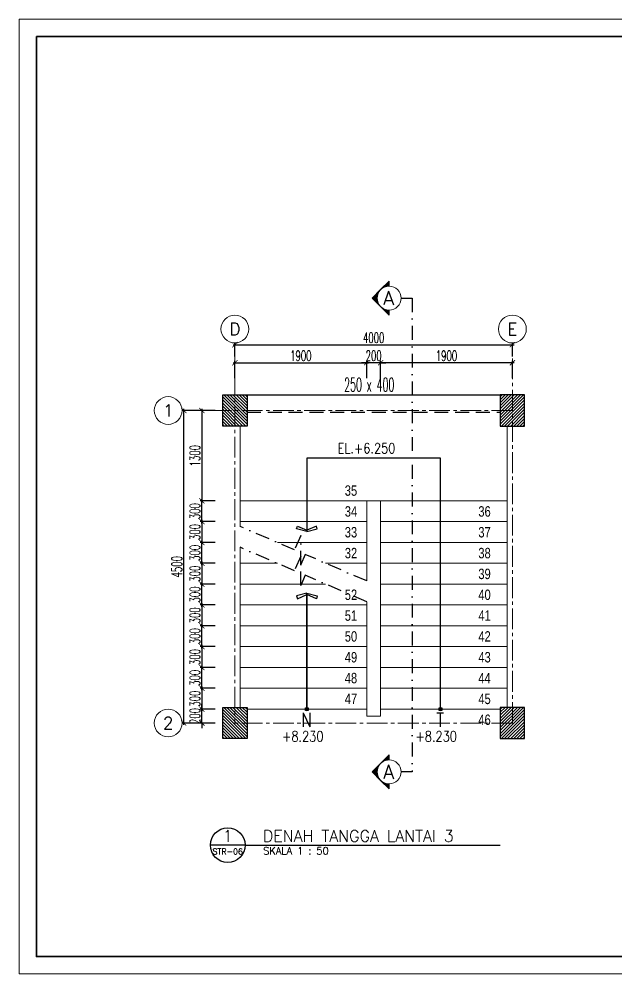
# Model space of a CAD drawing. Header units: inches. Extents: x 266054 to 836293, y -258454 to -102650.
# Drawn here: x 487935 to 505166, y -258430 to -230930 of the extents above; entities that cross this region are included whole.
import ezdxf
from ezdxf.enums import TextEntityAlignment as Align

# ---------------------------------------------------------------- set-up
doc = ezdxf.new("R2010")
doc.units = ezdxf.units.IN
doc.header["$LTSCALE"] = 800
doc.header["$MEASUREMENT"] = 0
for name, pattern in [('ACAD_ISO10W100', [18, 12, -3, 0, -3]), ('CENTER2', [1.125, 0.75, -0.125, 0.125, -0.125]), ('DASHDOT', [1, 0.5, -0.25, 0, -0.25]), ('HIDDEN', [0.375, 0.25, -0.125])]:
    doc.linetypes.add(name, pattern=pattern)
for name, color, linetype, lineweight in [('A-----SYP', 6, 'Continuous', 9), ('arsir', 8, 'Continuous', 0), ('AS', 8, 'CENTER2', 5), ('GRS KOP', 1, 'Continuous', 35), ('hacht', 8, 'Continuous', 5), ('kop', 7, 'Continuous', 20), ('lan', 7, 'Continuous', 15), ('NOT', 7, 'Continuous', 15), ('pemotong', 2, 'ACAD_ISO10W100', 30), ('teks', 4, 'Continuous', 9)]:
    doc.layers.add(name, color=color, linetype=linetype, lineweight=lineweight)
for name, color, linetype in [('Balok', 4, 'HIDDEN'), ('KOL', 5, 'Continuous'), ('LOGO', 7, 'Continuous'), ('NOTASI', 230, 'Continuous'), ('tangga', 55, 'Continuous'), ('TEXT', 4, 'Continuous')]:
    doc.layers.add(name, color=color, linetype=linetype)
doc.styles.add('BARU', font='arial.ttf')
doc.styles.add('century', font='GOTHIC.TTF')
doc.styles.add('DICK STYLE 100', font='romans.shx', dxfattribs={"width": 0.6, "height": 300})
doc.styles.add('ROMANS', font='romans.shx', dxfattribs={"width": 0.8, "height": 0.25})
doc.styles.add('S', font='SIMPLEX', dxfattribs={"width": 1.1})
doc.styles.get("Standard").update_dxf_attribs({"font": 'romans.shx'})
doc.styles.add('tahoma', font='romans.shx')
doc.dimstyles.new('50', dxfattribs={"dimtxt": 200, "dimasz": 150, "dimexe": 50, "dimexo": 50, "dimgap": 50, "dimtad": 1, "dimdec": 0, "dimlfac": 0.5, "dimrnd": 1, "dimtxsty": 'DICK STYLE 100', "dimblk": 'ARCHTICK', "dimcen": 100, "dimdle": 50, "dimclrd": 18, "dimclre": 18, "dimclrt": 7, "dimadec": 0, "dimazin": 2, "dimtfac": 1, "dimtdec": 0, "dimtix": 1, "dimtmove": 0, "dimatfit": 3, "dimfxl": 0, "dimarcsym": 0})

# ---------------------------------------------------------------- blocks, each defined once
blk = doc.blocks.new('_ArchTick')
at = {"layer": 'LOGO', "color": 0, "const_width": 0.15}
blk.add_lwpolyline([(-0.5, -0.5), (0.5, 0.5)], dxfattribs=at)
blk = doc.blocks.new('*D567')
at = {"layer": 'arsir', "color": 18, "lineweight": -2}
for p, q in [((493504.6264396947, -242203.5699723319), (492632.1564677014, -242203.5699723319)), ((492682.1564677013, -251253.5699723319), (492682.1564677013, -242153.5699723319)), ((493504.6264396947, -251203.5699723319), (492632.1564677014, -251203.5699723319))]:
    blk.add_line(p, q, dxfattribs=at)
at = {"layer": 'Defpoints', "color": 0}
for p in [(492682.1564677013, -242203.5699723319), (493554.6264396947, -242203.5699723319), (493554.6264396947, -251203.5699723319)]:
    blk.add_point(p, dxfattribs=at)
at = {"layer": 'arsir', "color": 18, "lineweight": -2, "xscale": 150, "yscale": 150, "zscale": 150}
for p, rotation in [((492682.1564677013, -242203.5699723319), 90), ((492682.1564677013, -251203.5699723319), 270)]:
    blk.add_blockref('_ArchTick', p, dxfattribs=dict(at, rotation=rotation))
at = {"layer": 'arsir', "color": 7, "insert": (492482.1564677014, -246703.5699723319), "char_height": 300, "attachment_point": 5, "rotation": 90, "style": 'DICK STYLE 100'}
blk.add_mtext('4500', dxfattribs=at)
blk = doc.blocks.new('NAV')
blk.add_circle((0, -0.4000000000000005), 0.4)
at = {"style": 'S', "width": 0.75, "flags": 4}
blk.add_attdef('AV', text='', height=0.3, dxfattribs=at).set_placement((0, -0.4000000000000005), align=Align.MIDDLE)
blk = doc.blocks.new('*D568')
at = {"layer": 'arsir', "color": 18, "lineweight": -2}
for p, q in [((493588.4506199547, -250203.5699723319), (493153.4786433322, -250203.5699723319)), ((493203.4786433323, -250153.5699723319), (493203.4786433323, -250853.5699723317)), ((493588.4506199549, -250803.5699723317), (493153.4786433322, -250803.5699723317))]:
    blk.add_line(p, q, dxfattribs=at)
at = {"layer": 'Defpoints', "color": 0}
for p in [(493638.4506199548, -250203.5699723319), (493203.4786433323, -250803.5699723317), (493638.450619955, -250803.5699723317)]:
    blk.add_point(p, dxfattribs=at)
at = {"layer": 'arsir', "color": 18, "lineweight": -2, "xscale": 150, "yscale": 150, "zscale": 150}
for p, rotation in [((493203.4786433323, -250203.5699723319), 90), ((493203.4786433323, -250803.5699723317), 270)]:
    blk.add_blockref('_ArchTick', p, dxfattribs=dict(at, rotation=rotation))
at = {"layer": 'arsir', "color": 7, "insert": (493003.4786433323, -250503.5699723317), "char_height": 300, "attachment_point": 5, "rotation": 90, "style": 'DICK STYLE 100'}
blk.add_mtext('300', dxfattribs=at)
blk = doc.blocks.new('*D569')
at = {"layer": 'arsir', "color": 18, "lineweight": -2}
for p, q in [((493203.4786433323, -250803.5699723317), (493203.4786433323, -250653.5699723317)), ((493588.4506199549, -250803.5699723317), (493153.4786433322, -250803.5699723317)), ((493203.4786433323, -251203.5699723318), (493203.4786433323, -250803.5699723317)), ((493588.4506199549, -251203.5699723318), (493153.4786433322, -251203.5699723318)), ((493203.4786433323, -251203.5699723318), (493203.4786433323, -251353.5699723318))]:
    blk.add_line(p, q, dxfattribs=at)
at = {"layer": 'Defpoints', "color": 0}
for p in [(493203.4786433323, -250803.5699723317), (493638.450619955, -250803.5699723317), (493638.450619955, -251203.5699723318)]:
    blk.add_point(p, dxfattribs=at)
at = {"layer": 'arsir', "color": 18, "lineweight": -2, "xscale": 150, "yscale": 150, "zscale": 150}
for p, rotation in [((493203.4786433323, -250803.5699723317), 270), ((493203.4786433323, -251203.5699723318), 90)]:
    blk.add_blockref('_ArchTick', p, dxfattribs=dict(at, rotation=rotation))
at = {"layer": 'arsir', "color": 7, "insert": (493003.4786433323, -251003.5699723316), "char_height": 300, "attachment_point": 5, "rotation": 90, "style": 'DICK STYLE 100'}
blk.add_mtext('200', dxfattribs=at)
blk = doc.blocks.new('*D570')
at = {"layer": 'arsir', "color": 18, "lineweight": -2}
for p, q in [((493588.4506199549, -249603.5699723321), (493153.4786433322, -249603.5699723321)), ((493203.4786433323, -250253.5699723319), (493203.4786433323, -249553.5699723321)), ((493588.4506199547, -250203.5699723319), (493153.4786433322, -250203.5699723319))]:
    blk.add_line(p, q, dxfattribs=at)
at = {"layer": 'Defpoints', "color": 0}
for p in [(493203.4786433323, -249603.5699723321), (493638.450619955, -249603.5699723321), (493638.4506199548, -250203.5699723319)]:
    blk.add_point(p, dxfattribs=at)
at = {"layer": 'arsir', "color": 18, "lineweight": -2, "xscale": 150, "yscale": 150, "zscale": 150}
for p, rotation in [((493203.4786433323, -249603.5699723321), 90), ((493203.4786433323, -250203.5699723319), 270)]:
    blk.add_blockref('_ArchTick', p, dxfattribs=dict(at, rotation=rotation))
at = {"layer": 'arsir', "color": 7, "insert": (493003.4786433323, -249903.5699723319), "char_height": 300, "attachment_point": 5, "rotation": 90, "style": 'DICK STYLE 100'}
blk.add_mtext('300', dxfattribs=at)
blk = doc.blocks.new('*D571')
at = {"layer": 'arsir', "color": 18, "lineweight": -2}
for p, q in [((493588.4506199549, -248403.5699723326), (493153.4786433322, -248403.5699723326)), ((493203.4786433323, -249053.5699723324), (493203.4786433323, -248353.5699723326)), ((493588.4506199547, -249003.5699723323), (493153.4786433322, -249003.5699723323))]:
    blk.add_line(p, q, dxfattribs=at)
at = {"layer": 'Defpoints', "color": 0}
for p in [(493203.4786433323, -248403.5699723326), (493638.450619955, -248403.5699723326), (493638.4506199548, -249003.5699723323)]:
    blk.add_point(p, dxfattribs=at)
at = {"layer": 'arsir', "color": 18, "lineweight": -2, "xscale": 150, "yscale": 150, "zscale": 150}
for p, rotation in [((493203.4786433323, -248403.5699723326), 90), ((493203.4786433323, -249003.5699723323), 270)]:
    blk.add_blockref('_ArchTick', p, dxfattribs=dict(at, rotation=rotation))
at = {"layer": 'arsir', "color": 7, "insert": (493003.4786433323, -248703.5699723324), "char_height": 300, "attachment_point": 5, "rotation": 90, "style": 'DICK STYLE 100'}
blk.add_mtext('300', dxfattribs=at)
blk = doc.blocks.new('*D572')
at = {"layer": 'arsir', "color": 18, "lineweight": -2}
for p, q in [((493588.4506199547, -249003.5699723323), (493153.4786433322, -249003.5699723323)), ((493203.4786433323, -248953.5699723324), (493203.4786433323, -249653.5699723321)), ((493588.4506199549, -249603.5699723321), (493153.4786433322, -249603.5699723321))]:
    blk.add_line(p, q, dxfattribs=at)
at = {"layer": 'Defpoints', "color": 0}
for p in [(493638.4506199548, -249003.5699723323), (493203.4786433323, -249603.5699723321), (493638.450619955, -249603.5699723321)]:
    blk.add_point(p, dxfattribs=at)
at = {"layer": 'arsir', "color": 18, "lineweight": -2, "xscale": 150, "yscale": 150, "zscale": 150}
for p, rotation in [((493203.4786433323, -249003.5699723323), 90), ((493203.4786433323, -249603.5699723321), 270)]:
    blk.add_blockref('_ArchTick', p, dxfattribs=dict(at, rotation=rotation))
at = {"layer": 'arsir', "color": 7, "insert": (493003.4786433323, -249303.5699723322), "char_height": 300, "attachment_point": 5, "rotation": 90, "style": 'DICK STYLE 100'}
blk.add_mtext('300', dxfattribs=at)
blk = doc.blocks.new('*D573')
at = {"layer": 'arsir', "color": 18, "lineweight": -2}
for p, q in [((493588.4506199549, -246003.5699723335), (493153.4786433322, -246003.5699723335)), ((493203.4786433323, -246653.5699723333), (493203.4786433323, -245953.5699723335)), ((493588.4506199547, -246603.5699723333), (493153.4786433322, -246603.5699723333))]:
    blk.add_line(p, q, dxfattribs=at)
at = {"layer": 'Defpoints', "color": 0}
for p in [(493203.4786433323, -246003.5699723335), (493638.450619955, -246003.5699723335), (493638.4506199548, -246603.5699723333)]:
    blk.add_point(p, dxfattribs=at)
at = {"layer": 'arsir', "color": 18, "lineweight": -2, "xscale": 150, "yscale": 150, "zscale": 150}
for p, rotation in [((493203.4786433323, -246003.5699723335), 90), ((493203.4786433323, -246603.5699723333), 270)]:
    blk.add_blockref('_ArchTick', p, dxfattribs=dict(at, rotation=rotation))
at = {"layer": 'arsir', "color": 7, "insert": (493003.4786433323, -246303.5699723333), "char_height": 300, "attachment_point": 5, "rotation": 90, "style": 'DICK STYLE 100'}
blk.add_mtext('300', dxfattribs=at)
blk = doc.blocks.new('*D574')
at = {"layer": 'arsir', "color": 18, "lineweight": -2}
for p, q in [((493588.4506199547, -246603.5699723333), (493153.4786433322, -246603.5699723333)), ((493203.4786433323, -246553.5699723333), (493203.4786433323, -247253.569972333)), ((493588.4506199549, -247203.569972333), (493153.4786433322, -247203.569972333))]:
    blk.add_line(p, q, dxfattribs=at)
at = {"layer": 'Defpoints', "color": 0}
for p in [(493638.4506199548, -246603.5699723333), (493203.4786433323, -247203.569972333), (493638.450619955, -247203.569972333)]:
    blk.add_point(p, dxfattribs=at)
at = {"layer": 'arsir', "color": 18, "lineweight": -2, "xscale": 150, "yscale": 150, "zscale": 150}
for p, rotation in [((493203.4786433323, -246603.5699723333), 90), ((493203.4786433323, -247203.569972333), 270)]:
    blk.add_blockref('_ArchTick', p, dxfattribs=dict(at, rotation=rotation))
at = {"layer": 'arsir', "color": 7, "insert": (493003.4786433323, -246903.5699723331), "char_height": 300, "attachment_point": 5, "rotation": 90, "style": 'DICK STYLE 100'}
blk.add_mtext('300', dxfattribs=at)
blk = doc.blocks.new('*D575')
at = {"layer": 'arsir', "color": 18, "lineweight": -2}
for p, q in [((493203.4786433323, -247753.5699723328), (493203.4786433323, -248453.5699723326)), ((493588.4506199547, -247803.5699723328), (493153.4786433322, -247803.5699723328)), ((493588.4506199549, -248403.5699723326), (493153.4786433322, -248403.5699723326))]:
    blk.add_line(p, q, dxfattribs=at)
at = {"layer": 'Defpoints', "color": 0}
for p in [(493638.4506199548, -247803.5699723328), (493203.4786433323, -248403.5699723326), (493638.450619955, -248403.5699723326)]:
    blk.add_point(p, dxfattribs=at)
at = {"layer": 'arsir', "color": 18, "lineweight": -2, "xscale": 150, "yscale": 150, "zscale": 150}
for p, rotation in [((493203.4786433323, -247803.5699723328), 90), ((493203.4786433323, -248403.5699723326), 270)]:
    blk.add_blockref('_ArchTick', p, dxfattribs=dict(at, rotation=rotation))
at = {"layer": 'arsir', "color": 7, "insert": (493003.4786433323, -248103.5699723326), "char_height": 300, "attachment_point": 5, "rotation": 90, "style": 'DICK STYLE 100'}
blk.add_mtext('300', dxfattribs=at)
blk = doc.blocks.new('*D576')
at = {"layer": 'arsir', "color": 18, "lineweight": -2}
for p, q in [((493588.4506199549, -247203.569972333), (493153.4786433322, -247203.569972333)), ((493203.4786433323, -247853.5699723328), (493203.4786433323, -247153.5699723331)), ((493588.4506199547, -247803.5699723328), (493153.4786433322, -247803.5699723328))]:
    blk.add_line(p, q, dxfattribs=at)
at = {"layer": 'Defpoints', "color": 0}
for p in [(493203.4786433323, -247203.569972333), (493638.450619955, -247203.569972333), (493638.4506199548, -247803.5699723328)]:
    blk.add_point(p, dxfattribs=at)
at = {"layer": 'arsir', "color": 18, "lineweight": -2, "xscale": 150, "yscale": 150, "zscale": 150}
for p, rotation in [((493203.4786433323, -247203.569972333), 90), ((493203.4786433323, -247803.5699723328), 270)]:
    blk.add_blockref('_ArchTick', p, dxfattribs=dict(at, rotation=rotation))
at = {"layer": 'arsir', "color": 7, "insert": (493003.4786433323, -247503.5699723328), "char_height": 300, "attachment_point": 5, "rotation": 90, "style": 'DICK STYLE 100'}
blk.add_mtext('300', dxfattribs=at)
blk = doc.blocks.new('*D577')
at = {"layer": 'arsir', "color": 18, "lineweight": -2}
for p, q in [((493588.4506199547, -245403.5699723338), (493153.4786433322, -245403.5699723338)), ((493203.4786433323, -245353.5699723337), (493203.4786433323, -246053.5699723335)), ((493588.4506199549, -246003.5699723335), (493153.4786433322, -246003.5699723335))]:
    blk.add_line(p, q, dxfattribs=at)
at = {"layer": 'Defpoints', "color": 0}
for p in [(493638.4506199548, -245403.5699723338), (493203.4786433323, -246003.5699723335), (493638.450619955, -246003.5699723335)]:
    blk.add_point(p, dxfattribs=at)
at = {"layer": 'arsir', "color": 18, "lineweight": -2, "xscale": 150, "yscale": 150, "zscale": 150}
for p, rotation in [((493203.4786433323, -245403.5699723338), 90), ((493203.4786433323, -246003.5699723335), 270)]:
    blk.add_blockref('_ArchTick', p, dxfattribs=dict(at, rotation=rotation))
at = {"layer": 'arsir', "color": 7, "insert": (493003.4786433323, -245703.5699723336), "char_height": 300, "attachment_point": 5, "rotation": 90, "style": 'DICK STYLE 100'}
blk.add_mtext('300', dxfattribs=at)
blk = doc.blocks.new('*D578')
at = {"layer": 'arsir', "color": 18, "lineweight": -2}
for p, q in [((493588.4506199549, -244803.569972334), (493153.4786433322, -244803.569972334)), ((493203.4786433323, -245453.5699723337), (493203.4786433323, -244753.569972334)), ((493588.4506199547, -245403.5699723338), (493153.4786433322, -245403.5699723338))]:
    blk.add_line(p, q, dxfattribs=at)
at = {"layer": 'Defpoints', "color": 0}
for p in [(493203.4786433323, -244803.569972334), (493638.450619955, -244803.569972334), (493638.4506199548, -245403.5699723338)]:
    blk.add_point(p, dxfattribs=at)
at = {"layer": 'arsir', "color": 18, "lineweight": -2, "xscale": 150, "yscale": 150, "zscale": 150}
for p, rotation in [((493203.4786433323, -244803.569972334), 90), ((493203.4786433323, -245403.5699723338), 270)]:
    blk.add_blockref('_ArchTick', p, dxfattribs=dict(at, rotation=rotation))
at = {"layer": 'arsir', "color": 7, "insert": (493003.4786433323, -245103.5699723338), "char_height": 300, "attachment_point": 5, "rotation": 90, "style": 'DICK STYLE 100'}
blk.add_mtext('300', dxfattribs=at)
blk = doc.blocks.new('*D579')
at = {"layer": 'arsir', "color": 18, "lineweight": -2}
for p, q in [((493588.4506199546, -242203.5699723319), (493153.4786433322, -242203.5699723319)), ((493203.4786433323, -242153.5699723319), (493203.4786433323, -244853.569972334)), ((493588.4506199549, -244803.569972334), (493153.4786433322, -244803.569972334))]:
    blk.add_line(p, q, dxfattribs=at)
at = {"layer": 'Defpoints', "color": 0}
for p in [(493638.4506199546, -242203.5699723319), (493203.4786433323, -244803.569972334), (493638.450619955, -244803.569972334)]:
    blk.add_point(p, dxfattribs=at)
at = {"layer": 'arsir', "color": 18, "lineweight": -2, "xscale": 150, "yscale": 150, "zscale": 150}
for p, rotation in [((493203.4786433323, -242203.5699723319), 90), ((493203.4786433323, -244803.569972334), 270)]:
    blk.add_blockref('_ArchTick', p, dxfattribs=dict(at, rotation=rotation))
at = {"layer": 'arsir', "color": 7, "insert": (493003.4786433323, -243503.5699723329), "char_height": 300, "attachment_point": 5, "rotation": 90, "style": 'DICK STYLE 100'}
blk.add_mtext('1300', dxfattribs=at)
blk = doc.blocks.new('*D580')
at = {"layer": 'arsir', "color": 18, "lineweight": -2}
for p, q in [((494104.6264396947, -240307.5903545897), (502204.6264396947, -240307.5903545897)), ((494154.6264396947, -240646.1007895153), (494154.6264396947, -240257.5903545898)), ((502154.6264396946, -240646.1007895153), (502154.6264396946, -240257.5903545898))]:
    blk.add_line(p, q, dxfattribs=at)
at = {"layer": 'Defpoints', "color": 0}
for p in [(502154.6264396946, -240307.5903545897), (494154.6264396947, -240696.1007895153), (502154.6264396946, -240696.1007895153)]:
    blk.add_point(p, dxfattribs=at)
at = {"layer": 'arsir', "color": 18, "lineweight": -2, "xscale": 150, "yscale": 150, "zscale": 150, "rotation": 180}
blk.add_blockref('_ArchTick', (494154.6264396947, -240307.5903545897), dxfattribs=at)
at = {"layer": 'arsir', "color": 18, "lineweight": -2, "xscale": 150, "yscale": 150, "zscale": 150}
blk.add_blockref('_ArchTick', (502154.6264396946, -240307.5903545897), dxfattribs=at)
at = {"layer": 'arsir', "color": 7, "insert": (498154.6264396946, -240107.5903545898), "char_height": 300, "attachment_point": 5, "style": 'DICK STYLE 100'}
blk.add_mtext('4000', dxfattribs=at)
blk = doc.blocks.new('*D581')
at = {"layer": 'arsir', "color": 18, "lineweight": -2}
for p, q in [((494104.6264396949, -240826.5491025403), (498004.6264396946, -240826.5491025403)), ((494154.6264396949, -241269.0880459911), (494154.6264396949, -240776.5491025404)), ((497954.6264396947, -241269.0880459911), (497954.6264396947, -240776.5491025404))]:
    blk.add_line(p, q, dxfattribs=at)
at = {"layer": 'Defpoints', "color": 0}
for p in [(497954.6264396947, -240826.5491025403), (494154.6264396949, -241319.088045991), (497954.6264396947, -241319.088045991)]:
    blk.add_point(p, dxfattribs=at)
at = {"layer": 'arsir', "color": 18, "lineweight": -2, "xscale": 150, "yscale": 150, "zscale": 150, "rotation": 180}
blk.add_blockref('_ArchTick', (494154.6264396949, -240826.5491025403), dxfattribs=at)
at = {"layer": 'arsir', "color": 18, "lineweight": -2, "xscale": 150, "yscale": 150, "zscale": 150}
blk.add_blockref('_ArchTick', (497954.6264396947, -240826.5491025403), dxfattribs=at)
at = {"layer": 'arsir', "color": 7, "insert": (496054.6264396948, -240626.5491025404), "char_height": 300, "attachment_point": 5, "style": 'DICK STYLE 100'}
blk.add_mtext('1900', dxfattribs=at)
blk = doc.blocks.new('*D582')
at = {"layer": 'arsir', "color": 18, "lineweight": -2}
for p, q in [((502204.6264396944, -240826.5491025403), (498304.6264396946, -240826.5491025403)), ((498354.6264396947, -241269.0880459911), (498354.6264396947, -240776.5491025404)), ((502154.6264396945, -241269.0880459912), (502154.6264396945, -240776.5491025404))]:
    blk.add_line(p, q, dxfattribs=at)
at = {"layer": 'Defpoints', "color": 0}
for p in [(498354.6264396947, -240826.5491025403), (498354.6264396947, -241319.088045991), (502154.6264396945, -241319.0880459911)]:
    blk.add_point(p, dxfattribs=at)
at = {"layer": 'arsir', "color": 18, "lineweight": -2, "xscale": 150, "yscale": 150, "zscale": 150, "rotation": 180}
blk.add_blockref('_ArchTick', (498354.6264396947, -240826.5491025403), dxfattribs=at)
at = {"layer": 'arsir', "color": 18, "lineweight": -2, "xscale": 150, "yscale": 150, "zscale": 150}
blk.add_blockref('_ArchTick', (502154.6264396945, -240826.5491025403), dxfattribs=at)
at = {"layer": 'arsir', "color": 7, "insert": (500254.6264396945, -240626.5491025404), "char_height": 300, "attachment_point": 5, "style": 'DICK STYLE 100'}
blk.add_mtext('1900', dxfattribs=at)
blk = doc.blocks.new('*D583')
at = {"layer": 'arsir', "color": 18, "lineweight": -2}
for p, q in [((497954.6264396947, -240826.5491025403), (497804.6264396947, -240826.5491025403)), ((497954.6264396947, -241269.0880459911), (497954.6264396947, -240776.5491025404)), ((498354.6264396649, -240826.5491025403), (497954.6264396947, -240826.5491025403)), ((498354.6264396649, -241269.0880459911), (498354.6264396649, -240776.5491025404)), ((498354.6264396649, -240826.5491025403), (498504.6264396649, -240826.5491025403))]:
    blk.add_line(p, q, dxfattribs=at)
at = {"layer": 'Defpoints', "color": 0}
for p in [(497954.6264396947, -240826.5491025403), (497954.6264396947, -241319.088045991), (498354.6264396649, -241319.088045991)]:
    blk.add_point(p, dxfattribs=at)
at = {"layer": 'arsir', "color": 18, "lineweight": -2, "xscale": 150, "yscale": 150, "zscale": 150}
blk.add_blockref('_ArchTick', (497954.6264396947, -240826.5491025403), dxfattribs=at)
at = {"layer": 'arsir', "color": 18, "lineweight": -2, "xscale": 150, "yscale": 150, "zscale": 150, "rotation": 180}
blk.add_blockref('_ArchTick', (498354.6264396649, -240826.5491025403), dxfattribs=at)
at = {"layer": 'arsir', "color": 7, "insert": (498154.6264396797, -240626.5491025404), "char_height": 300, "attachment_point": 5, "style": 'DICK STYLE 100'}
blk.add_mtext('200', dxfattribs=at)
blk = doc.blocks.new('Section - M_Sec_1-roof dak0')
at = {"layer": 'A-----SYP'}
h = blk.add_hatch(color=256, dxfattribs=at)
edge = h.paths.add_edge_path(flags=0)
edge.add_line((-6.000003239999927, 8.485285956290472), (-10.2426462181452, 4.242642978145325))
edge.add_arc((-6.000003239999997, -3.2e-15), 6.000003240000003, 90, 134.9999999999996, ccw=False)
edge.add_line((-6.000003239999952, 6.000003240000003), (-6.000003239999929, 8.485285956290472))
h = blk.add_hatch(color=256, dxfattribs=at)
edge = h.paths.add_edge_path(flags=0)
edge.add_line((-6.000003239999934, 8.485285956290468), (-6.000003239999954, 6.000003240000003))
edge.add_arc((-6.000003240000012, 1.1e-15), 6.000003240000009, 45.00000000000051, 90.00000000000023, ccw=False)
edge.add_line((-1.757360261854736, 4.242642978145251), (-6.000003239999932, 8.485285956290468))
h = blk.add_hatch(color=256, dxfattribs=at)
edge = h.paths.add_edge_path(flags=0)
edge.add_line((-14.48528919629048, 1.443e-13), (-12.00000648000001, 1.021e-13))
edge.add_arc((-6.000003240000009, 8e-16), 6.000003239999996, 135.0000000000001, 179.9999999999998, ccw=False)
edge.add_line((-10.24264621814522, 4.242642978145306), (-14.48528919629048, 1.447730824111204e-13))
h = blk.add_hatch(color=256, dxfattribs=at)
edge = h.paths.add_edge_path(flags=0)
edge.add_line((2.485282716290464, 0), (-1.757360261854719, 4.242642978145232))
edge.add_arc((-6.000003240000003, 1.6e-15), 6.000003240000005, 0, 45.000000000000114, ccw=False)
edge.add_line((0, 0), (2.485282716290464, 0))
at = {"layer": 'A-----SYP', "lineweight": 18}
for p, q in [((-6.000003239999997, 8.485285956290562), (-14.48528919629046, -2.1e-15)), ((-6.000003239999927, 8.485285956290475), (-10.2426462181452, 4.242642978145327)), ((-6.000003239999997, 8.485285956290562), (2.485282716290472, -7.4e-15)), ((-6.000003239999952, 6.000003240000003), (-6.00000323999993, 8.485285956290472)), ((-6.000003239999934, 8.485285956290472), (-6.000003239999955, 6.000003240000003)), ((-1.757360261854736, 4.242642978145252), (-6.000003239999933, 8.485285956290472)), ((-10.24264621814522, 4.242642978145307), (-14.48528919629048, 1.443e-13)), ((-14.48528919629048, 1.443e-13), (-12.00000648000001, 1.021e-13)), ((2.485282716290464, 0), (-1.757360261854719, 4.242642978145234)), ((0, 0), (2.485282716290464, 0)), ((-12.00000648, -4e-16), (-14.48528919629045, -4e-16)), ((-1.1e-15, -8.8e-15), (2.485282716290472, -8.8e-15))]:
    blk.add_line(p, q, dxfattribs=at)
for centre, radius, start, end in [((-6.000003240000003, 1.7e-15), 6.000003240000009, 359.9999999999996, 179.9999999999998), ((-6.000003239999997, -3.2e-15), 6.000003240000003, 89.99999999999962, 134.9999999999992), ((-6.000003240000012, 1.1e-15), 6.000003240000009, 45.00000000000022, 89.9999999999999), ((-6.000003240000009, 8e-16), 6.000003239999996, 134.9999999999997, 179.9999999999994), ((-6.000003240000003, 1.95e-14), 6.000003240000009, 179.9999999999998, 359.9999999999991), ((-6.000003240000003, 1.6e-15), 6.000003240000005, 359.9999999999996, 44.99999999999971)]:
    blk.add_arc(centre, radius, start, end, dxfattribs=at)
blk = doc.blocks.new('Ndtpd')
at = {"lineweight": -3}
blk.add_line((0.7469999999999999, 0), (-0.7469999999999999, 0), dxfattribs=at)
blk.add_circle((0, 0), 0.747, dxfattribs=at)
at = {"color": 10, "lineweight": -3, "style": 'S', "width": 1.1, "flags": 4}
blk.add_attdef('NO', text='', height=0.5, dxfattribs=at).set_placement((-0.0004073519788469999, 0.1475646925237548), align=Align.CENTER)
blk.add_attdef('NDTPD', (1.516017380209063, 0.1475646925237548), '', height=0.5, dxfattribs=at)
at = {"color": 5, "lineweight": -3, "style": 'S', "width": 1.1, "flags": 4}
blk.add_attdef('NOLBR', text='', height=0.3, dxfattribs=at).set_placement((-0.0004073519788469999, -0.3983625171816172), align=Align.CENTER)
blk.add_attdef('SKALA', (1.523238450362338, -0.3983625171816172), '', height=0.3, dxfattribs=at)
blk = doc.blocks.new('kop')
at = {"layer": 'GRS KOP'}
blk.add_lwpolyline([(1, 54), (83, 54), (83, 1), (1, 1)], close=True, dxfattribs=at)
at = {"layer": 'kop', "color": 7}
for p, q in [((84, 55.00000000000017), (0, 55.00000000000017)), ((0, 55.00000000000017), (0, 0)), ((0, 0), (84, 0))]:
    blk.add_line(p, q, dxfattribs=at)
at = {"layer": 'kop', "style": 'BARU', "flags": 4}
for p, height in [((73.79999999999714, 5.399999999992657), 0.3500000000000012), ((73.79999999999714, 4.899999999992659), 0.3500000000000012), ((80.30348371280252, 5.381560126415407), 0.2500000000000009), ((80.30348371280252, 4.881560126415408), 0.2500000000000009), ((73.79999999999714, 4.399999999992659), 0.3500000000000012), ((80.30348371280252, 4.381560126415408), 0.2500000000000009)]:
    blk.add_attdef('-', p, '', height=height, dxfattribs=at)
at = {"layer": 'kop', "flags": 4}
for tag, p in [('AR-00', (78.0569556422622, 2.647698724276621)), ('00', (81.23754618094216, 2.647099872606105))]:
    blk.add_attdef(tag, text='', height=0.3499740475000009, dxfattribs=at).set_placement(p, align=Align.MIDDLE)

msp = doc.modelspace()

# ---------------------------------------------------------------- hatches: boundary and pattern name
at = {"layer": 'hacht', "ltscale": 5}
h = msp.add_hatch(dxfattribs=at)
h.set_pattern_fill('ANSI31', color=256, scale=500, angle=-1.27e-14, style=0)
h.set_pattern_definition([(134.9999999999999, (1129868.306746356, 103500.2106602417), (44.19417382415922, 44.19417382415921), [])])
h.paths.add_polyline_path([(494504.626439695, -241753.5699723319), (493804.6264396949, -241753.5699723319), (493804.6264396949, -242653.5699723319), (494504.626439695, -242653.5699723319)])
h = msp.add_hatch(dxfattribs=at)
h.set_pattern_fill('ANSI31', color=256, scale=500, angle=-1.27e-14, style=0)
h.set_pattern_definition([(44.99999999999999, (-133559.0538669667, 103500.210660242), (-44.19417382415921, 44.19417382415923), [])])
h.paths.add_polyline_path([(501804.6264396945, -242653.5699723319), (502504.6264396944, -242653.5699723319), (502504.6264396944, -241753.5699723319), (501804.6264396945, -241753.5699723319)])
h = msp.add_hatch(dxfattribs=at)
h.set_pattern_fill('ANSI31', color=256, scale=500, angle=-1.27e-14, style=0)
h.set_pattern_definition([(134.9999999999999, (1129868.306746356, 94500.21066024176), (44.19417382415922, 44.19417382415921), [])])
h.paths.add_polyline_path([(494504.626439695, -250753.5699723319), (493804.6264396949, -250753.5699723319), (493804.6264396949, -251653.5699723319), (494504.626439695, -251653.5699723319)])
h = msp.add_hatch(dxfattribs=at)
h.set_pattern_fill('ANSI31', color=256, scale=500, angle=-1.27e-14, style=0)
h.set_pattern_definition([(44.99999999999999, (-133559.0538669667, 94500.210660242), (-44.19417382415921, 44.19417382415923), [])])
h.paths.add_polyline_path([(501804.6264396945, -251653.5699723319), (502504.6264396944, -251653.5699723319), (502504.6264396944, -250753.5699723319), (501804.6264396945, -250753.5699723319)])
at = {"layer": 'tangga'}
h = msp.add_hatch(color=1, dxfattribs=at)
h.dxf.hatch_style = 1
h.paths.add_polyline_path([(496229.6264404642, -250752.9330008172, -0.4142135613629502), (496280.2634120212, -250803.5699722015), (496178.9894689067, -250803.5699725516, -0.4142135633833289)])
h.paths.add_polyline_path([(496280.2634120212, -250803.5699722015, -0.4142135633832399), (496229.6264404642, -250854.2069439322, -0.4142135613628614), (496178.9894689067, -250803.5699725516)])
h = msp.add_hatch(color=1, dxfattribs=at)
h.dxf.hatch_style = 1
h.paths.add_polyline_path([(500079.6268574648, -250752.9330008172, -0.4142135613629502), (500130.2638290218, -250803.5699722015), (500028.9898859072, -250803.5699725517, -0.4142135633833289)])
h.paths.add_polyline_path([(500130.2638290218, -250803.5699722015, -0.4142135633832399), (500079.6268574648, -250854.2069439323, -0.4142135613628614), (500028.9898859072, -250803.5699725517)])

# ---------------------------------------------------------------- linework, layer by layer
at = {"layer": 'AS'}
for points in [[(494154.6264396947, -240257.5903545898), (494154.6264396947, -251203.5699723319)], [(502154.6264396946, -251203.5699723319), (502154.6264396946, -240257.5903545898)], [(502154.6264396946, -242203.5699723319), (492985.8923494233, -242203.5699723319)], [(502154.6264396946, -251203.5699723319), (494154.6264396947, -251203.5699723319)]]:
    msp.add_lwpolyline(points, dxfattribs=at)
at = {"layer": 'Balok', "linetype": 'Continuous'}
msp.add_line((494504.626439695, -241753.5699723319), (501804.6264396945, -241753.5699723319), dxfattribs=at)
at = {"layer": 'Balok', "ltscale": 2}
msp.add_line((494504.626439695, -242253.5699723319), (501804.6264396945, -242253.5699723319), dxfattribs=at)
at = {"layer": 'KOL', "ltscale": 5}
for points in [[(494504.626439695, -242653.5699723319), (493804.6264396949, -242653.5699723319), (493804.6264396949, -241753.5699723319), (494504.626439695, -241753.5699723319)], [(501804.6264396945, -242653.5699723319), (502504.6264396944, -242653.5699723319), (502504.6264396944, -241753.5699723319), (501804.6264396945, -241753.5699723319)], [(494504.626439695, -251653.5699723319), (493804.6264396949, -251653.5699723319), (493804.6264396949, -250753.5699723319), (494504.626439695, -250753.5699723319)], [(501804.6264396945, -251653.5699723319), (502504.6264396944, -251653.5699723319), (502504.6264396944, -250753.5699723319), (501804.6264396945, -250753.5699723319)]]:
    msp.add_lwpolyline(points, close=True, dxfattribs=at)
at = {"layer": 'lan'}
for p, q in [((494304.6264396947, -242653.5699723319), (494304.6264396949, -245540.0664158088)), ((502004.6264396946, -242653.5699723319), (502004.6264396946, -250753.5699723319)), ((494304.6264396949, -246140.0664158088), (494304.6264396947, -250753.5699723319))]:
    msp.add_line(p, q, dxfattribs=at)
for points in [[(497954.6264396947, -244803.5699723319), (494304.6264396947, -244803.5699723319)], [(497954.6264396947, -247113.4336707786), (497954.6264396947, -244803.5699723319)], [(498354.6264396649, -244803.5699723319), (497954.6264396947, -244803.5699723319)], [(498354.6264396649, -251003.5699723319), (498354.6264396649, -244803.5699723319)], [(498354.6264396651, -244803.5699723319), (502004.6264396651, -244803.569972332)], [(497954.6264396947, -245403.5699723319), (494304.6264396947, -245403.5699723319)], [(498354.6264396651, -245403.5699723319), (502004.6264396651, -245403.569972332)], [(497954.6264396947, -246003.5699723319), (495379.8922277432, -246003.5699723319)], [(498354.6264396651, -246003.5699723319), (502004.6264396651, -246003.569972332)], [(495379.8922277432, -246603.5699723319), (494304.6264396947, -246603.5699723319)], [(497954.6264396947, -246603.5699723319), (496771.8113700057, -246603.5699723319)], [(498354.6264396651, -246603.5699723319), (502004.6264396651, -246603.569972332)], [(496771.8113700057, -247203.5699723319), (494304.6264396947, -247203.5699723319)], [(498354.6264396651, -247203.5699723319), (502004.6264396651, -247203.569972332)], [(497954.6264396947, -251003.5699723319), (497954.6264396947, -247713.4336707786)], [(497954.6264396947, -247803.5699723319), (494304.6264396947, -247803.5699723319)], [(498354.6264396651, -247803.5699723319), (502004.6264396651, -247803.569972332)], [(497954.6264396947, -248403.5699723319), (494304.6264396947, -248403.5699723319)], [(498354.6264396651, -248403.5699723319), (502004.6264396651, -248403.569972332)], [(497954.6264396947, -249003.5699723319), (494304.6264396947, -249003.5699723319)], [(498354.6264396651, -249003.5699723319), (502004.6264396651, -249003.569972332)], [(497954.6264396947, -249603.5699723319), (494304.6264396947, -249603.5699723319)], [(498354.6264396649, -249603.5699723319), (502004.6264396649, -249603.569972332)], [(497954.6264396947, -250203.5699723319), (494304.6264396947, -250203.5699723319)], [(498354.6264396649, -250203.5699723319), (502004.6264396649, -250203.569972332)], [(497954.6264396947, -250803.5699723319), (494504.626439695, -250803.5699723319)], [(498354.6264396649, -251003.5699723319), (497954.6264396947, -251003.5699723319)], [(501804.6264396945, -250803.5699723319), (498354.6264396649, -250803.5699723319)]]:
    msp.add_lwpolyline(points, dxfattribs=at)
at = {"layer": 'NOT', "lineweight": -3}
msp.add_line((494448.4205533058, -254720.9088936276), (501799.8261703792, -254720.9088936276), dxfattribs=at)
at = {"layer": 'pemotong', "linetype": 'DASHDOT'}
msp.add_lwpolyline([(498945.5491986834, -238966.5965907386), (499267.8706199081, -238966.5965907386), (499267.86983509, -252612.0309107569), (498945.5484138691, -252612.0309107574)], dxfattribs=at)
at = {"layer": 'tangga', "color": 1, "linetype": 'DASHDOT'}
for p, q in [((495873.9616179882, -246216.5432874816), (494304.6264396947, -245540.0664158088)), ((496053.9529779922, -245798.9875884281), (495873.9616179882, -246216.5432874816)), ((496055.2999013975, -246641.1697633305), (496053.9529779922, -245798.9875884281)), ((495873.9616179882, -246816.5432874816), (494304.6264396947, -246140.0664158088)), ((496053.9529779922, -246398.9875884281), (495873.9616179882, -246816.5432874816)), ((496055.2999013975, -247241.1697633305), (496053.9529779922, -246398.9875884281)), ((496181.242597927, -246348.9996797852), (496055.2999013975, -246641.1697633305)), ((497954.6264396947, -247113.4336707786), (496181.242597927, -246348.9996797852)), ((496181.242597927, -246948.9996797852), (496055.2999013975, -247241.1697633305)), ((497954.6264396947, -247713.4336707786), (496181.242597927, -246948.9996797852))]:
    msp.add_line(p, q, dxfattribs=at)
at = {"layer": 'tangga', "color": 1}
for p, q in [((496229.6264402761, -250770.9330007763), (496229.6262638346, -247467.230904458)), ((500079.6268572765, -250770.9330007763), (500079.6266808353, -247467.230904458))]:
    msp.add_line(p, q, dxfattribs=at)
for points in [[(500094.7047769811, -250821.5699723319), (500079.6268571905, -250812.84558062), (500079.6264710796, -243580.28589572), (496229.6260540787, -243580.2858957202), (496229.6261552038, -245692.375503301)], [(496229.6262032478, -245692.3754906525), (495934.0918962862, -245614.5701530501), (495956.1016662944, -245530.9686634038), (496229.6262032478, -245653.9176355954)], [(496229.6262032478, -245692.3754906525), (496525.1605102085, -245614.5701530426), (496503.1507401968, -245530.9686633963), (496229.6262032478, -245653.9176355954)], [(496229.6262032478, -247467.2308885072), (495934.0918962862, -247545.0362261094), (495956.1016662944, -247628.6377157558), (496229.6262032478, -247505.6887435642)], [(496229.6262032478, -247467.2308885072), (496525.1605102085, -247545.0362261169), (496503.1507401968, -247628.6377157633), (496229.6262032478, -247505.6887435642)], [(496229.6262615839, -247467.2309038654), (496229.6264401899, -250812.84558062), (496244.7043599804, -250821.5699723319)]]:
    msp.add_lwpolyline(points, dxfattribs=at)
for centre in [(496229.6260226789, -250803.5699723318), (500079.6264396796, -250803.5699723319)]:
    msp.add_circle(centre, 50.63697155754198, dxfattribs=at)

# ---------------------------------------------------------------- block references
at = {"layer": 'A-----SYP', "color": 1, "lineweight": 18, "xscale": -57.59999999962746, "yscale": 57.59999999962746, "zscale": 57.59999999962746, "rotation": 90}
for p in [(498599.9490120598, -239312.19677736), (498599.9482272455, -252957.6310973787)]:
    msp.add_blockref('Section - M_Sec_1-roof dak0', p, dxfattribs=at)
at = {"layer": 'kop', "xscale": 500, "yscale": 500, "zscale": 500}
msp.add_blockref('kop', (487935.2257396547, -258429.9515901997), dxfattribs=at)
at = {"layer": 'NOT'}
ref = msp.add_blockref('NAV', (494154.6264396947, -239457.5903545898), dxfattribs=dict(at, xscale=1000, yscale=1000, zscale=1000))
ref.add_attrib('AV', 'D', dxfattribs={"layer": '0', "height": 350, "flags": 4}).set_placement((494154.6264396947, -239857.5903545898), align=Align.MIDDLE)
ref = msp.add_blockref('NAV', (502154.6264396946, -239457.5903545898), dxfattribs=dict(at, xscale=1000, yscale=1000, zscale=1000))
ref.add_attrib('AV', 'E', dxfattribs={"layer": '0', "height": 350, "flags": 4}).set_placement((502154.6264396946, -239857.5903545898), align=Align.MIDDLE)
ref = msp.add_blockref('NAV', (492232.1564677014, -241803.5699723319), dxfattribs=dict(at, xscale=1000, yscale=1000, zscale=1000))
ref.add_attrib('AV', '1', dxfattribs={"layer": '0', "height": 350, "flags": 4}).set_placement((492232.1564677014, -242203.5699723319), align=Align.MIDDLE)
ref = msp.add_blockref('NAV', (492232.1564677014, -250803.5699723319), dxfattribs=dict(at, xscale=1000, yscale=1000, zscale=1000))
ref.add_attrib('AV', '2', dxfattribs={"layer": '0', "height": 350, "flags": 4}).set_placement((492232.1564677014, -251203.5699723319), align=Align.MIDDLE)
at = {"layer": 'NOT', "lineweight": -3}
ref = msp.add_blockref('Ndtpd', (493948.4205533058, -254720.9088936276), dxfattribs=dict(at, xscale=669.3440428376198, yscale=669.3440428376198, zscale=669.3440428380154))
ref.add_attrib('NO', '1', dxfattribs={"layer": '0', "lineweight": -3, "height": 333.3333333333334, "flags": 4}).set_placement((493948.1478947193, -254622.1373457438), align=Align.CENTER)
ref.add_attrib('NDTPD', 'DENAH TANGGA LANTAI 3', (494963.1577555925, -254622.1373457438), dxfattribs={"layer": '0', "lineweight": -3, "height": 333.3333333333334, "flags": 4})
ref.add_attrib('NOLBR', 'STR-06', dxfattribs={"layer": '0', "lineweight": -3, "height": 166.6666666666667, "flags": 4}).set_placement((493948.1478947193, -254987.550471378), align=Align.CENTER)
ref.add_attrib('SKALA', 'SKALA 1 : 50', (494967.9911358744, -254987.550471378), dxfattribs={"layer": '0', "lineweight": -3, "height": 208.3333333333333, "flags": 4})

# ---------------------------------------------------------------- texts
at = {"layer": 'NOTASI', "char_height": 400, "attachment_point": 5, "style": 'tahoma'}
for insert in [(498586.2287103666, -238964.0763065123), (498586.2279255521, -252609.510626531)]:
    msp.add_mtext('A', dxfattribs=dict(at, insert=insert))
at = {"layer": 'teks', "style": 'century', "width": 0.8}
for s, p in [('35', (497322.601554627, -244659.5116856526)), ('34', (497322.601554627, -245259.5116856526)), ('36', (501172.6015546267, -245259.5116856526)), ('33', (497322.601554627, -245859.5116856526)), ('37', (501172.6015546267, -245859.5116856526)), ('32', (497322.601554627, -246459.5116856526)), ('38', (501172.6015546267, -246459.5116856526)), ('39', (501172.6015546267, -247059.5116856526)), ('52', (497322.601554627, -247659.5116856526)), ('40', (501172.6015546267, -247659.5116856526)), ('51', (497322.601554627, -248259.5116856526)), ('41', (501172.6015546267, -248259.5116856526)), ('50', (497322.601554627, -248859.5116856526)), ('42', (501172.6015546267, -248859.5116856526)), ('49', (497322.601554627, -249459.5116856526)), ('43', (501172.6015546267, -249459.5116856526)), ('48', (497322.601554627, -250059.5116856525)), ('44', (501172.6015546267, -250059.5116856525)), ('47', (497322.601554627, -250659.5116856526)), ('45', (501172.6015546267, -250659.5116856526)), ('46', (501172.6015546267, -251259.5116856525))]:
    msp.add_text(s, height=300, rotation=359.9999999736323, dxfattribs=at).set_placement(p)
at = {"layer": 'teks', "lineweight": 9, "attachment_point": 5, "style": 'century'}
for s, insert, char_height, rotation in [('\\A1;{\\Fromant|c0;\\W0.8;\\C1;EL.+6.250}', (497948.2290399069, -243291.0466474244), 300, 359.99999997350625), ('\\A1;{\\Fromant|c0;\\W0.8;N}', (496221.0333748107, -251110.9931607602), 400, 359.9999999735063), ('\\A1;{\\Fromant|c0;\\W0.8;T}', (500071.0337918113, -251110.9931607603), 400, 359.9999999735063), ('\\A1;{\\Fromant|c0;\\W0.8;\\C1;+8.230}', (496110.8404304815, -251586.497407845), 300, 359.99999997350625), ('\\A1;{\\Fromant|c0;\\W0.8;\\C1;+8.230}', (499958.3039604725, -251586.4974078451), 300, 359.99999997350625)]:
    msp.add_mtext(s, dxfattribs=dict(at, insert=insert, char_height=char_height, rotation=rotation))
at = {"layer": 'TEXT', "style": 'ROMANS', "width": 0.5}
msp.add_text('250 x 400', height=400, dxfattribs=at).set_placement((497304.9503209951, -241659.5392920679))

# ---------------------------------------------------------------- dimensions: what is measured, and where the dimension line sits
at = {"layer": 'arsir'}
dim = msp.add_linear_dim(base=(502154.6264396946, -240307.5903545897), p1=(494154.6264396947, -240696.1007895153), p2=(502154.6264396946, -240696.1007895153), dimstyle='50', override={"dimfxl": 0.1}, dxfattribs=at)
dim.commit()
dim.dimension.update_dxf_attribs({"geometry": '*D580', "text_midpoint": (498154.6264396946, -240307.5903545897), "dimtype": 160})
dim = msp.add_linear_dim(base=(497954.6264396947, -240826.5491025403), p1=(494154.6264396949, -241319.088045991), p2=(497954.6264396947, -241319.088045991), dimstyle='50', override={"dimfxl": 0.1}, dxfattribs=at)
dim.commit()
dim.dimension.update_dxf_attribs({"geometry": '*D581', "text_midpoint": (496054.6264396948, -240626.5491025404)})
for base, p1, p2, angle, picture, middle in [((497954.6264396947, -240826.5491025403), (498354.6264396649, -241319.088045991), (497954.6264396947, -241319.088045991), 180, '*D583', (498154.6264396797, -240626.5491025404)), ((498354.6264396947, -240826.5491025403), (502154.6264396945, -241319.0880459911), (498354.6264396947, -241319.088045991), 180, '*D582', (500254.6264396945, -240626.5491025404)), ((493203.4786433323, -244803.569972334), (493638.4506199546, -242203.5699723319), (493638.450619955, -244803.569972334), 270, '*D579', (493003.4786433323, -243503.5699723329)), ((493203.4786433323, -244803.569972334), (493638.4506199548, -245403.5699723338), (493638.450619955, -244803.569972334), 90, '*D578', (493003.4786433323, -245103.5699723338)), ((493203.4786433323, -246003.5699723335), (493638.4506199548, -245403.5699723338), (493638.450619955, -246003.5699723335), 270, '*D577', (493003.4786433323, -245703.5699723336)), ((493203.4786433323, -246003.5699723335), (493638.4506199548, -246603.5699723333), (493638.450619955, -246003.5699723335), 90, '*D573', (493003.4786433323, -246303.5699723333)), ((493203.4786433323, -247203.569972333), (493638.4506199548, -246603.5699723333), (493638.450619955, -247203.569972333), 270, '*D574', (493003.4786433323, -246903.5699723331)), ((493203.4786433323, -247203.569972333), (493638.4506199548, -247803.5699723328), (493638.450619955, -247203.569972333), 90, '*D576', (493003.4786433323, -247503.5699723328)), ((493203.4786433323, -248403.5699723326), (493638.4506199548, -247803.5699723328), (493638.450619955, -248403.5699723326), 270, '*D575', (493003.4786433323, -248103.5699723326)), ((493203.4786433323, -248403.5699723326), (493638.4506199548, -249003.5699723323), (493638.450619955, -248403.5699723326), 90, '*D571', (493003.4786433323, -248703.5699723324)), ((493203.4786433323, -249603.5699723321), (493638.4506199548, -249003.5699723323), (493638.450619955, -249603.5699723321), 270, '*D572', (493003.4786433323, -249303.5699723322)), ((493203.4786433323, -249603.5699723321), (493638.4506199548, -250203.5699723319), (493638.450619955, -249603.5699723321), 90, '*D570', (493003.4786433323, -249903.5699723319)), ((493203.4786433323, -250803.5699723317), (493638.4506199548, -250203.5699723319), (493638.450619955, -250803.5699723317), 270, '*D568', (493003.4786433323, -250503.5699723317)), ((493203.4786433323, -250803.5699723317), (493638.450619955, -251203.5699723318), (493638.450619955, -250803.5699723317), 90, '*D569', (493003.4786433323, -251003.5699723316))]:
    dim = msp.add_linear_dim(base=base, p1=p1, p2=p2, angle=angle, dimstyle='50', override={"dimfxl": 0.1}, dxfattribs=at)
    dim.commit()
    dim.dimension.update_dxf_attribs({"geometry": picture, "text_midpoint": middle})
dim = msp.add_linear_dim(base=(492682.1564677013, -242203.5699723319), p1=(493554.6264396947, -251203.5699723319), p2=(493554.6264396947, -242203.5699723319), angle=90, dimstyle='50', override={"dimfxl": 0.1}, dxfattribs=at)
dim.commit()
dim.dimension.update_dxf_attribs({"geometry": '*D567', "text_midpoint": (492682.1564677014, -246703.5699723319), "dimtype": 160})

doc.saveas('drawing.dxf')
